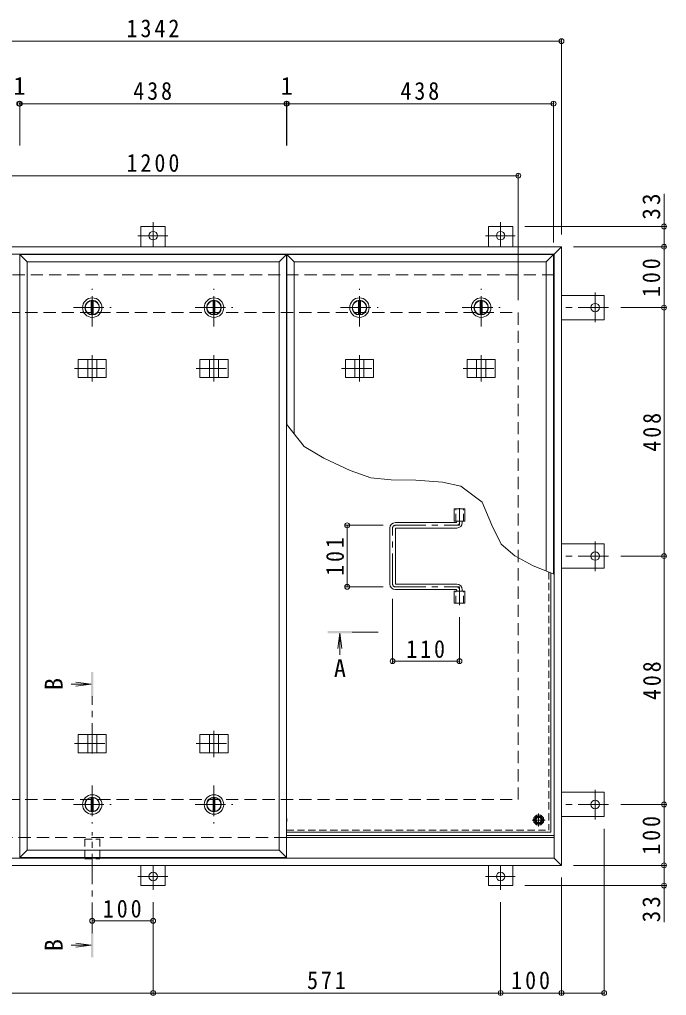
# Model space of a CAD drawing. Units: millimetres on the paper, enlarged 2 times, with parts at other scales. Extents: x -524 to 522, y -392 to 364.
# Drawn here: x -326.2 to -113.6, y -63.5 to 257.1 of the extents above; entities that cross this region are included whole.
import ezdxf
from ezdxf.enums import TextEntityAlignment as Align

# ---------------------------------------------------------------- set-up
doc = ezdxf.new("R2010")
doc.units = ezdxf.units.MM
doc.header["$LTSCALE"] = 2
doc.header["$PDMODE"] = 32
doc.header["$PDSIZE"] = 1.6
for name, pattern in [('CHAIN1', [8, 5, -1, 1, -1]), ('DASHED1', [1.8, 1.2, -0.6]), ('DASHED2', [3, 2, -1])]:
    doc.linetypes.add(name, pattern=pattern)
for name, color, linetype, lineweight in [('0-1_躯体', 2, 'DASHED2', 9), ('0-2_仕上', 3, 'Continuous', 9), ('0-3_建具', 4, 'Continuous', 9), ('0-5_寸法', 7, 'Continuous', 9), ('0-6_ハッチ', 6, 'Continuous', 9), ('0-7_021', 5, 'Continuous', 5), ('0-A_061', 3, 'DASHED1', 9), ('0-B_062', 2, 'Continuous', 9), ('0-C_084', 2, 'Continuous', 9), ('0-E_090', 3, 'Continuous', 9), ('0-F_092', 7, 'Continuous', 9)]:
    doc.layers.add(name, color=color, linetype=linetype, lineweight=lineweight)
doc.styles.add('ＭＳ ゴシック', font='')
doc.styles.get('ＭＳ ゴシック').set_extended_font_data('MS Gothic')

msp = doc.modelspace()

# ---------------------------------------------------------------- linework, layer by layer
at = {"layer": '0-1_躯体'}
for p, q in [((-150.47, 173.268), (-414.07, 173.268)), ((-402.27, 160.868), (-162.27, 160.868)), ((-162.27, 0.868), (-162.27, 160.868)), ((-402.27, 0.868), (-162.27, 0.868)), ((-238.47, -11.532), (-414.07, -11.532))]:
    msp.add_line(p, q, dxfattribs=at)
at = {"layer": '0-1_躯体', "linetype": 'Continuous'}
msp.add_line((-150.47, -11.532), (-238.47, -11.532), dxfattribs=at)
at = {"layer": '0-2_仕上'}
for p, q in [((-326.07, 179.868), (-323.67, 177.468)), ((-326.07, 179.868), (-238.47, 179.868)), ((-326.07, -18.132), (-326.07, 179.868)), ((-240.87, 177.468), (-238.47, 179.868)), ((-238.47, 179.868), (-238.47, -18.132)), ((-238.27, 179.868), (-235.87, 177.468)), ((-238.27, 179.868), (-150.67, 179.868)), ((-238.27, 123.989), (-238.27, 179.868)), ((-153.07, 177.468), (-150.67, 179.868)), ((-150.67, 179.868), (-150.67, 75.022)), ((-240.87, 177.468), (-323.67, 177.468)), ((-323.67, 177.468), (-323.67, -15.732)), ((-240.87, -15.732), (-240.87, 177.468)), ((-153.07, 177.468), (-235.87, 177.468)), ((-235.87, 177.468), (-235.87, 120.961)), ((-153.07, 75.952), (-153.07, 177.468)), ((-183.3, 92.368), (-183.3, 96.368)), ((-183.3, 96.368), (-179.84, 96.368)), ((-179.84, 92.368), (-179.84, 96.368)), ((-183.3, 92.368), (-179.84, 92.368)), ((-183.3, 65.368), (-183.3, 69.368)), ((-183.3, 69.368), (-179.84, 69.368)), ((-179.84, 65.368), (-179.84, 69.368)), ((-183.3, 65.368), (-179.84, 65.368)), ((-326.07, -18.132), (-323.67, -15.732)), ((-323.67, -15.732), (-240.87, -15.732)), ((-240.87, -15.732), (-238.47, -18.132)), ((-238.47, -18.132), (-326.07, -18.132))]:
    msp.add_line(p, q, dxfattribs=at)
at = {"layer": '0-2_仕上', "linetype": 'DASHED1'}
for p, q in [((-182.84, 92.368), (-182.84, 96.368)), ((-180.3, 92.368), (-180.3, 96.368)), ((-182.84, 65.368), (-182.84, 69.368)), ((-180.3, 65.368), (-180.3, 69.368))]:
    msp.add_line(p, q, dxfattribs=at)
at = {"layer": '0-2_仕上', "color": 4}
for p, q in [((-220.87, 55.492), (-221.522, 50.535)), ((-220.87, 55.492), (-220.87, 48.371)), ((-220.87, 55.492), (-220.217, 50.535)), ((-302.67, 38.82), (-309.224, 38.82)), ((-302.67, 38.82), (-307.627, 39.473)), ((-302.67, 38.82), (-307.627, 38.168)), ((-302.67, -46.949), (-309.224, -46.949)), ((-302.67, -46.949), (-307.627, -46.296)), ((-302.67, -46.949), (-307.627, -47.602))]:
    msp.add_line(p, q, dxfattribs=at)
at = {"layer": '0-2_仕上', "color": 4, "linetype": 'CHAIN1'}
for p, q in [((-208.269, 55.892), (-216.87, 55.892)), ((-302.27, 15.987), (-302.27, 34.82)), ((-302.27, -42.949), (-302.27, -9.821))]:
    msp.add_line(p, q, dxfattribs=at)
at = {"layer": '0-2_仕上', "color": 4}
for points in [[(-224.87, 55.492), (-224.87, 56.292), (-216.87, 55.492), (-216.87, 56.292)], [(-301.87, 42.82), (-302.67, 42.82), (-301.87, 34.82), (-302.67, 34.82)], [(-302.67, -50.949), (-301.87, -50.949), (-302.67, -42.949), (-301.87, -42.949)]]:
    msp.add_solid(points, dxfattribs=at)
at = {"layer": '0-3_建具', "color": 2}
for p, q in [((-148.07, 182.468), (-416.47, 182.468)), ((-150.47, 180.068), (-414.07, 180.068)), ((-148.07, 182.468), (-150.47, 180.068)), ((-150.47, -18.332), (-150.47, 180.068)), ((-148.07, -20.732), (-148.07, 182.468)), ((-150.47, -11.532), (-238.47, -11.532)), ((-150.47, -18.332), (-414.07, -18.332)), ((-148.07, -20.732), (-150.47, -18.332)), ((-148.07, -20.732), (-416.47, -20.732))]:
    msp.add_line(p, q, dxfattribs=at)
at = {"layer": '0-3_建具'}
for p, q in [((-306.887, 145.468), (-297.652, 145.468)), ((-306.887, 145.468), (-306.887, 139.468)), ((-303.77, 145.468), (-303.77, 139.468)), ((-300.77, 145.468), (-300.77, 139.468)), ((-297.652, 145.468), (-297.652, 139.468)), ((-266.887, 145.468), (-257.652, 145.468)), ((-266.887, 145.468), (-266.887, 139.468)), ((-263.77, 145.468), (-263.77, 139.468)), ((-260.77, 145.468), (-260.77, 139.468)), ((-257.652, 145.468), (-257.652, 139.468)), ((-219.087, 145.468), (-209.852, 145.468)), ((-219.087, 145.468), (-219.087, 139.468)), ((-215.97, 145.468), (-215.97, 139.468)), ((-212.97, 145.468), (-212.97, 139.468)), ((-209.852, 145.468), (-209.852, 139.468)), ((-179.087, 145.468), (-169.852, 145.468)), ((-179.087, 145.468), (-179.087, 139.468)), ((-175.97, 145.468), (-175.97, 139.468)), ((-172.97, 145.468), (-172.97, 139.468)), ((-169.852, 145.468), (-169.852, 139.468)), ((-306.887, 139.468), (-297.652, 139.468)), ((-266.887, 139.468), (-257.652, 139.468)), ((-219.087, 139.468), (-209.852, 139.468)), ((-179.087, 139.468), (-169.852, 139.468)), ((-306.887, 16.268), (-306.887, 22.268)), ((-306.887, 22.268), (-297.652, 22.268)), ((-303.77, 16.268), (-303.77, 22.268)), ((-300.77, 16.268), (-300.77, 22.268)), ((-297.652, 16.268), (-297.652, 22.268)), ((-266.887, 16.268), (-266.887, 22.268)), ((-266.887, 22.268), (-257.652, 22.268)), ((-263.77, 16.268), (-263.77, 22.268)), ((-260.77, 16.268), (-260.77, 22.268)), ((-257.652, 16.268), (-257.652, 22.268)), ((-306.887, 16.268), (-297.652, 16.268)), ((-266.887, 16.268), (-257.652, 16.268))]:
    msp.add_line(p, q, dxfattribs=at)
at = {"layer": '0-3_建具', "linetype": 'CHAIN1'}
for p, q in [((-302.27, 146.892), (-302.27, 138.244)), ((-262.27, 146.892), (-262.27, 138.244)), ((-214.47, 146.892), (-214.47, 138.244)), ((-174.47, 146.892), (-174.47, 138.244)), ((-308.151, 142.468), (-296.388, 142.468)), ((-268.151, 142.468), (-256.388, 142.468)), ((-220.351, 142.468), (-208.588, 142.468)), ((-180.351, 142.468), (-168.588, 142.468)), ((-262.27, 14.845), (-262.27, 23.493)), ((-308.151, 19.268), (-296.388, 19.268)), ((-268.151, 19.268), (-256.388, 19.268))]:
    msp.add_line(p, q, dxfattribs=at)
at = {"layer": '0-5_寸法'}
for p, q in [((-114.365, 189.108), (-114.365, 199.86)), ((-114.365, -27.372), (-114.365, -39.441))]:
    msp.add_line(p, q, dxfattribs=at)
msp.add_lwpolyline([(-150.47, 74.945), (-157.378, 77.62), (-163.425, 80.905), (-167.939, 84.752), (-171.009, 91.042), (-174.173, 98.534), (-181.165, 103.778), (-187.159, 105.11), (-195.983, 105.776), (-204.057, 105.859), (-210.717, 106.608), (-217.543, 108.939), (-226.117, 113.018), (-232.61, 116.847), (-238.47, 124.242)], dxfattribs=at)
at = {"layer": '0-5_寸法', "linetype": 'DASHED1'}
for points in [[(-304.73, -12.172), (-299.81, -12.172), (-299.81, -18.572)], [(-304.73, -12.172), (-304.73, -18.572), (-299.81, -18.572)]]:
    msp.add_lwpolyline(points, dxfattribs=at)
at = {"layer": '0-6_ハッチ', "linetype": 'CHAIN1'}
for p, q in [((-181.57, 96.644), (-181.57, 90.968)), ((-203.57, 71.67), (-203.57, 90.066)), ((-202.668, 90.968), (-181.57, 90.968)), ((-202.668, 70.768), (-181.57, 70.768)), ((-181.57, 64.791), (-181.57, 70.768))]:
    msp.add_line(p, q, dxfattribs=at)
at = {"layer": '0-6_ハッチ'}
for p, q in [((-204.47, 71.668), (-204.47, 90.068)), ((-182.67, 91.868), (-202.67, 91.868)), ((-202.67, 71.868), (-202.67, 89.868)), ((-202.47, 90.068), (-182.47, 90.068)), ((-182.47, 92.068), (-182.47, 92.368)), ((-180.67, 91.868), (-180.67, 92.368)), ((-202.47, 71.668), (-182.47, 71.668)), ((-182.67, 69.868), (-202.67, 69.868)), ((-182.47, 69.668), (-182.47, 69.368)), ((-180.67, 69.868), (-180.67, 69.368)), ((-238.47, -10.932), (-150.47, -10.932)), ((-238.47, -11.532), (-150.47, -11.532))]:
    msp.add_line(p, q, dxfattribs=at)
for centre, radius, start, end in [((-202.67, 90.068), 1.8, 90, 180), ((-202.47, 89.868), 0.2, 90, 180), ((-182.67, 92.068), 0.2, 270, 0), ((-182.47, 91.868), 1.8, 270, 0), ((-202.67, 71.668), 1.8, 180, 270), ((-202.47, 71.868), 0.2, 180, 270), ((-182.47, 69.868), 1.8, 0, 90), ((-182.67, 69.668), 0.2, 0, 90)]:
    msp.add_arc(centre, radius, start, end, dxfattribs=at)
at = {"layer": '0-6_ハッチ', "linetype": 'CHAIN1'}
for centre, radius, start, end in [((-202.668, 90.066), 0.902, 90, 180), ((-182.47, 91.868), 0.9, 270.29569, 0), ((-202.668, 71.67), 0.902, 180, 270), ((-182.47, 69.868), 0.9, 0, 89.70431)]:
    msp.add_arc(centre, radius, start, end, dxfattribs=at)
at = {"layer": '0-7_021'}
for radius in [1, 0.838]:
    msp.add_circle((-155.57, -5.832), radius, dxfattribs=at)
at = {"layer": '0-A_061'}
for p in [(-152.21, 75.619), (-238.47, -9.192)]:
    msp.add_line(p, (-152.21, -9.192), dxfattribs=at)
at = {"layer": '0-A_061', "linetype": 'Continuous'}
for q in [(-151.57, 75.371), (-238.47, -9.832)]:
    msp.add_line((-151.57, -9.832), q, dxfattribs=at)
at = {"layer": '0-A_061', "linetype": 'CHAIN1'}
for p, q in [((-153.434, -5.832), (-157.705, -5.832)), ((-155.57, -7.968), (-155.57, -3.696))]:
    msp.add_line(p, q, dxfattribs=at)
at = {"layer": '0-B_062'}
for p, q in [((-157.07, -5.832), (-156.319, -4.532)), ((-156.319, -4.532), (-154.82, -4.532)), ((-154.07, -5.832), (-154.82, -4.532)), ((-154.07, -5.832), (-154.82, -7.132))]:
    msp.add_line(p, q, dxfattribs=at)
msp.add_lwpolyline([(-157.07, -5.832), (-156.319, -7.132), (-154.82, -7.132)], dxfattribs=at)
for radius in [1.7, 1.3]:
    msp.add_circle((-155.57, -5.832), radius, dxfattribs=at)
msp.add_arc((-240.036, -5.832), 1.7, 337.15863, 22.84137, dxfattribs=at)
at = {"layer": '0-C_084', "linetype": 'CHAIN1'}
for p, q in [((-302.27, 156.268), (-302.27, 168.668)), ((-262.27, 156.268), (-262.27, 168.668)), ((-214.47, 156.268), (-214.47, 168.668)), ((-174.47, 156.268), (-174.47, 168.668)), ((-308.47, 162.468), (-296.07, 162.468)), ((-268.47, 162.468), (-256.07, 162.468)), ((-220.67, 162.468), (-208.27, 162.468)), ((-180.67, 162.468), (-168.27, 162.468)), ((-302.27, 5.468), (-302.27, -6.932)), ((-262.27, 5.468), (-262.27, -6.932)), ((-308.47, -0.732), (-296.07, -0.732)), ((-268.47, -0.732), (-256.07, -0.732))]:
    msp.add_line(p, q, dxfattribs=at)
at = {"layer": '0-C_084'}
for p, q in [((-302.57, 164.749), (-302.57, 160.188)), ((-301.97, 164.749), (-301.97, 160.188)), ((-262.57, 164.749), (-262.57, 160.188)), ((-261.97, 164.749), (-261.97, 160.188)), ((-214.77, 164.749), (-214.77, 160.188)), ((-214.17, 164.749), (-214.17, 160.188)), ((-174.77, 164.749), (-174.77, 160.188)), ((-174.17, 164.749), (-174.17, 160.188)), ((-302.57, -3.012), (-302.57, 1.549)), ((-301.97, -3.012), (-301.97, 1.549)), ((-262.57, -3.012), (-262.57, 1.549)), ((-261.97, -3.012), (-261.97, 1.549))]:
    msp.add_line(p, q, dxfattribs=at)
for centre, radius in [((-302.27, 162.468), 3.2), ((-302.27, 162.468), 2.4), ((-302.27, 162.468), 2.3), ((-262.27, 162.468), 3.2), ((-262.27, 162.468), 2.4), ((-262.27, 162.468), 2.3), ((-214.47, 162.468), 3.2), ((-214.47, 162.468), 2.4), ((-214.47, 162.468), 2.3), ((-174.47, 162.468), 3.2), ((-174.47, 162.468), 2.4), ((-174.47, 162.468), 2.3), ((-302.27, -0.732), 3.2), ((-302.27, -0.732), 2.4), ((-302.27, -0.732), 2.3), ((-262.27, -0.732), 3.2), ((-262.27, -0.732), 2.4), ((-262.27, -0.732), 2.3)]:
    msp.add_circle(centre, radius, dxfattribs=at)
at = {"layer": '0-E_090', "linetype": 'CHAIN1'}
for p, q in [((-282.27, 190.54), (-282.27, 182.508)), ((-168.07, 190.54), (-168.07, 182.508)), ((-287.238, 186.108), (-277.46, 186.108)), ((-173.038, 186.108), (-163.26, 186.108)), ((-137.03, 167.436), (-137.03, 157.659)), ((-132.598, 162.468), (-148.07, 162.468)), ((-137.03, 75.9), (-137.03, 85.678)), ((-132.598, 80.868), (-148.07, 80.868)), ((-137.03, -5.7), (-137.03, 4.078)), ((-132.598, -0.732), (-148.07, -0.732)), ((-282.27, -28.803), (-282.27, -20.772)), ((-168.07, -28.803), (-168.07, -20.772)), ((-287.238, -24.372), (-277.46, -24.372)), ((-173.038, -24.372), (-163.26, -24.372))]:
    msp.add_line(p, q, dxfattribs=at)
at = {"layer": '0-E_090'}
for p, q in [((-286.27, 182.468), (-286.27, 189.108)), ((-286.27, 189.108), (-278.27, 189.108)), ((-278.27, 182.468), (-278.27, 189.108)), ((-172.07, 182.468), (-172.07, 189.108)), ((-172.07, 189.108), (-164.07, 189.108)), ((-164.07, 182.468), (-164.07, 189.108)), ((-148.07, 166.468), (-134.029, 166.468)), ((-134.029, 166.468), (-134.029, 158.468)), ((-148.07, 158.468), (-134.029, 158.468)), ((-148.07, 84.868), (-134.029, 84.868)), ((-134.029, 76.868), (-134.029, 84.868)), ((-148.07, 76.868), (-134.029, 76.868)), ((-148.07, 3.268), (-134.029, 3.268)), ((-134.029, -4.732), (-134.029, 3.268)), ((-148.07, -4.732), (-134.029, -4.732)), ((-286.27, -20.732), (-286.27, -27.372)), ((-278.27, -20.732), (-278.27, -27.372)), ((-172.07, -20.732), (-172.07, -27.372)), ((-164.07, -20.732), (-164.07, -27.372)), ((-286.27, -27.372), (-278.27, -27.372)), ((-172.07, -27.372), (-164.07, -27.372))]:
    msp.add_line(p, q, dxfattribs=at)
for centre in [(-282.27, 186.108), (-168.07, 186.108), (-137.03, 162.468), (-137.03, 80.868), (-137.03, -0.732), (-282.27, -24.372), (-168.07, -24.372)]:
    msp.add_circle(centre, 1.4, dxfattribs=at)
at = {"layer": '0-F_092'}
for p, q in [((-148.07, 250.611), (-148.07, 186.468)), ((-416.47, 250.011), (-148.07, 250.011)), ((-326.27, 229.452), (-326.07, 229.452)), ((-326.07, 230.052), (-326.07, 215.765)), ((-326.07, 229.452), (-238.47, 229.452)), ((-238.47, 230.052), (-238.47, 215.765)), ((-238.47, 229.452), (-238.27, 229.452)), ((-238.27, 230.052), (-238.27, 215.765)), ((-238.27, 229.452), (-150.67, 229.452)), ((-150.67, 230.052), (-150.67, 183.868)), ((-402.27, 205.812), (-162.27, 205.812)), ((-162.27, 206.412), (-162.27, 164.868)), ((-113.765, 189.108), (-160.07, 189.108)), ((-114.365, 182.468), (-114.365, 189.108)), ((-113.765, 182.468), (-144.07, 182.468)), ((-114.365, 182.468), (-114.365, 162.468)), ((-113.765, 162.468), (-128.598, 162.468)), ((-114.365, 80.868), (-114.365, 162.468)), ((-219.107, 90.968), (-206.668, 90.968)), ((-218.507, 90.968), (-218.507, 70.768)), ((-113.765, 80.868), (-128.598, 80.868)), ((-114.365, -0.732), (-114.365, 80.868)), ((-219.107, 70.768), (-206.668, 70.768)), ((-203.57, 45.738), (-203.57, 66.768)), ((-181.57, 45.738), (-181.57, 60.791)), ((-181.57, 46.338), (-203.57, 46.338)), ((-113.765, -0.732), (-128.598, -0.732)), ((-114.365, -0.732), (-114.365, -20.732)), ((-134.029, -63.271), (-134.029, -8.732)), ((-113.765, -20.732), (-144.07, -20.732)), ((-114.365, -20.732), (-114.365, -27.372)), ((-148.07, -63.271), (-148.07, -24.732)), ((-113.765, -27.372), (-160.07, -27.372)), ((-282.27, -63.271), (-282.27, -32.803)), ((-168.07, -63.271), (-168.07, -32.803)), ((-282.27, -38.956), (-302.27, -38.956)), ((-396.47, -62.671), (-282.27, -62.671)), ((-282.27, -62.671), (-168.07, -62.671)), ((-168.07, -62.671), (-148.07, -62.671)), ((-148.07, -62.671), (-134.029, -62.671))]:
    msp.add_line(p, q, dxfattribs=at)
for p in [(-148.07, 250.011), (-326.27, 229.452), (-326.07, 229.452), (-238.47, 229.452), (-238.27, 229.452), (-150.67, 229.452), (-162.27, 205.812), (-114.365, 189.108), (-114.365, 182.468), (-114.365, 162.468), (-218.507, 90.968), (-114.365, 80.868), (-218.507, 70.768), (-203.57, 46.338), (-181.57, 46.338), (-114.365, -0.732), (-114.365, -20.732), (-114.365, -27.372), (-302.27, -38.956), (-282.27, -38.956), (-282.27, -62.671), (-168.07, -62.671), (-148.07, -62.671), (-134.029, -62.671)]:
    msp.add_point(p, dxfattribs=at)

# ---------------------------------------------------------------- texts
at = {"layer": '0-5_寸法', "color": 2, "style": 'ＭＳ ゴシック'}
msp.add_text('A', height=5.865, dxfattribs=at).set_placement((-222.87, 39.353), align=Align.BOTTOM_LEFT)
for p in [(-310.242, 36.82), (-310.242, -48.949)]:
    msp.add_text('B', height=5.865, rotation=90, dxfattribs=at).set_placement(p, align=Align.BOTTOM_LEFT)
at = {"layer": '0-F_092', "color": 2, "style": 'ＭＳ ゴシック'}
for p in [(-328.17, 230.652), (-240.37, 230.652)]:
    msp.add_text('1', height=5.865, dxfattribs=at).set_placement(p, align=Align.BOTTOM_LEFT)
at = {"layer": '0-F_092', "color": 2, "char_height": 5.865, "attachment_point": 7, "style": 'ＭＳ ゴシック'}
for s, insert in [('\\T1.28;\\W0.9;1342', (-291.02, 251.211)), ('\\T1.27;\\W0.9;438', (-288.77, 230.652)), ('\\T1.27;\\W0.9;438', (-200.97, 230.652)), ('\\T1.28;\\W0.9;1200', (-291.02, 207.012)), ('\\T1.27;\\W0.9;110', (-199.07, 47.338)), ('\\T1.27;\\W0.9;100', (-298.77, -37.956)), ('\\T1.27;\\W0.9;571', (-231.67, -61.471)), ('\\T1.27;\\W0.9;100', (-164.57, -61.471))]:
    msp.add_mtext(s, dxfattribs=dict(at, insert=insert))
at = {"layer": '0-F_092', "color": 2, "char_height": 5.865, "attachment_point": 7, "rotation": 90, "style": 'ＭＳ ゴシック'}
for s, insert in [('\\T1.27;\\W0.95;33', (-115.565, 191.36)), ('\\T1.27;\\W0.9;100', (-115.565, 165.968)), ('\\T1.27;\\W0.9;408', (-115.365, 115.168)), ('\\T1.27;\\W0.9;101', (-219.507, 74.368)), ('\\T1.27;\\W0.9;408', (-115.365, 33.568)), ('\\T1.27;\\W0.9;100', (-115.565, -17.232)), ('\\T1.27;\\W0.95;33', (-115.565, -39.441))]:
    msp.add_mtext(s, dxfattribs=dict(at, insert=insert))

doc.saveas('drawing.dxf')
